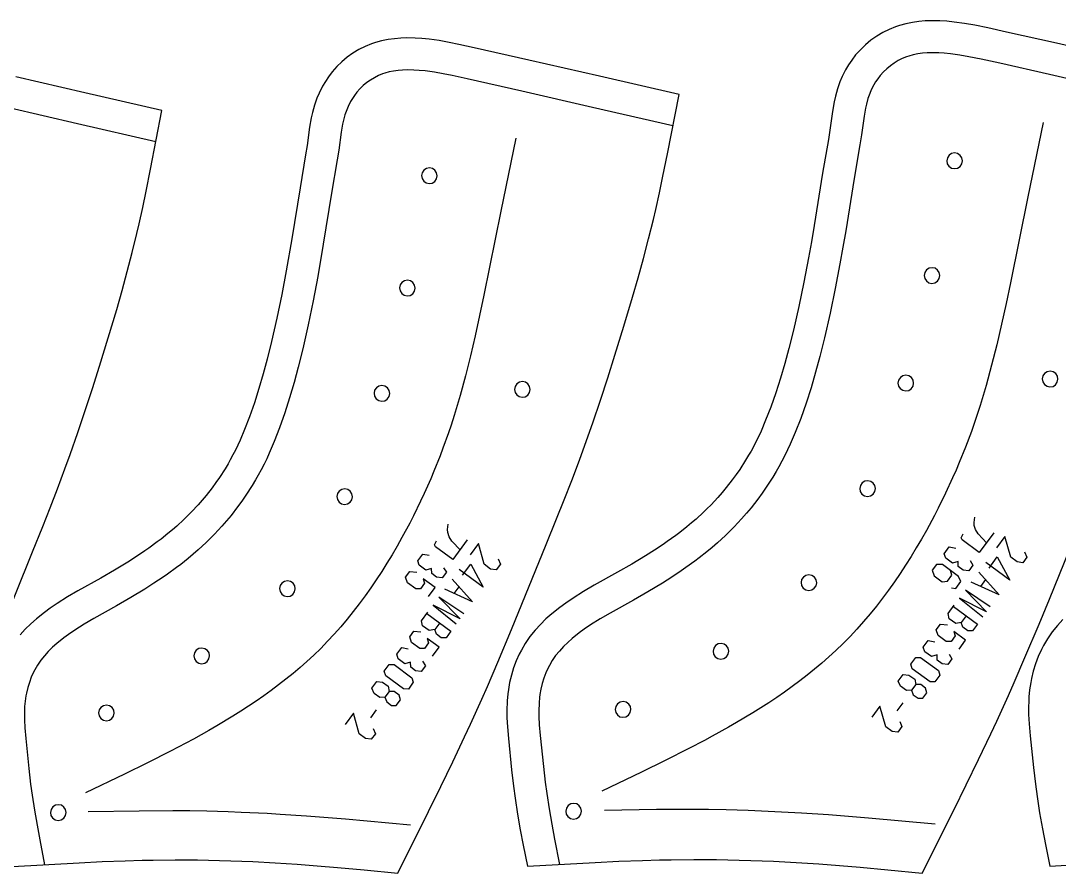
# Model space of a CAD drawing. Extents: x 870 to 2252, y -335 to 1751.
# Drawn here: x 1638.4 to 1804.1, y 1609.5 to 1745.5 of the extents above; entities that cross this region are included whole.
import ezdxf

# ---------------------------------------------------------------- set-up
doc = ezdxf.new("R2010")
doc.units = 0

msp = doc.modelspace()

# ---------------------------------------------------------------- linework, layer by layer
for points in [[(1815.20105, 1739.232178), (1803.634521, 1741.878052), (1795.671997, 1743.669678), (1792.663818, 1744.328735), (1790.608276, 1744.748535), (1788.974121, 1745.034668), (1787.299805, 1745.264282), (1786.115723, 1745.379395), (1785.042358, 1745.445923), (1783.683594, 1745.469971), (1782.686646, 1745.43689), (1781.683228, 1745.354614), (1780.652344, 1745.212402), (1779.5979, 1744.999023), (1778.574829, 1744.716309), (1777.943604, 1744.502441), (1776.936035, 1744.092773), (1775.921997, 1743.585938), (1774.953247, 1743.005859), (1774.032593, 1742.356201), (1773.162598, 1741.639648), (1772.346069, 1740.857422), (1771.594238, 1740.018433), (1770.969238, 1739.20752), (1770.462646, 1738.452271), (1769.997925, 1737.663086), (1769.450073, 1736.568115), (1769.0979, 1735.734985), (1768.694458, 1734.598389), (1768.363525, 1733.424316), (1768.161377, 1732.534912), (1767.891357, 1731.01416), (1767.485718, 1728.024292), (1767.251343, 1726.519531), (1766.332275, 1721.139038), (1764.979858, 1712.81665), (1764.536377, 1710.213135), (1764.075073, 1707.622559), (1763.338501, 1703.744629), (1762.541992, 1699.900879), (1761.671021, 1696.082886), (1760.952881, 1693.205322), (1760.303833, 1690.804688), (1759.607666, 1688.432983), (1758.8573, 1686.096802), (1758.04541, 1683.797485), (1757.241333, 1681.72876), (1756.506104, 1680.008057), (1756.133545, 1679.198364), (1755.738892, 1678.385132), (1755.330688, 1677.588379), (1754.905151, 1676.804443), (1754.531738, 1676.152588), (1754.043213, 1675.344604), (1753.105103, 1673.9021), (1752.522583, 1673.065918), (1751.917358, 1672.240234), (1750.938843, 1670.987671), (1750.285156, 1670.200562), (1749.613281, 1669.430542), (1748.532959, 1668.266968), (1747.857666, 1667.582153), (1747.321655, 1667.060913), (1746.145142, 1665.979858), (1745.418213, 1665.351563), (1744.666016, 1664.729004), (1743.539795, 1663.842041), (1742.913208, 1663.369019), (1741.550415, 1662.385376), (1740.895386, 1661.932129), (1739.493286, 1660.998291), (1738.081421, 1660.101563), (1735.886108, 1658.777466), (1733.636963, 1657.48877), (1729.89856, 1655.399536), (1728.209839, 1654.407959), (1726.518555, 1653.343262), (1725.366089, 1652.560547), (1724.437256, 1651.887451), (1723.116333, 1650.842041), (1722.199829, 1650.035278), (1721.317627, 1649.17688), (1720.462891, 1648.243408), (1719.647949, 1647.227661), (1718.894165, 1646.133423), (1718.280396, 1645.079346), (1717.954834, 1644.44397), (1717.466675, 1643.356812), (1717.039795, 1642.211548), (1716.688599, 1641.054199), (1716.409546, 1639.889648), (1716.205444, 1638.755615), (1716.116333, 1638.103149), (1716.007324, 1636.966431), (1715.952637, 1635.380249), (1715.969849, 1634.287109), (1716.049805, 1632.803589), (1716.213501, 1630.949951), (1716.724121, 1625.963745), (1717.026001, 1623.359131), (1717.283569, 1621.443237), (1717.674805, 1618.914917), (1718.110107, 1616.409302), (1718.575073, 1613.930176), (1719.237915, 1610.575439), (1730.033203, 1611.181885), (1733.803589, 1611.368042), (1737.575439, 1611.516846), (1740.332886, 1611.592773), (1742.147339, 1611.626587), (1745.777344, 1611.65564), (1749.407593, 1611.634155), (1753.037964, 1611.563721), (1754.852661, 1611.510254), (1758.480713, 1611.36792), (1762.106323, 1611.179199), (1765.728882, 1610.945313), (1769.032959, 1610.69397), (1772.333862, 1610.413208), (1776.7323, 1610.005859), (1782.227905, 1609.467896), (1787.259521, 1619.540405), (1789.246948, 1623.580688), (1791.209473, 1627.632324), (1793.139526, 1631.698364), (1794.090088, 1633.738037), (1795.958252, 1637.832031), (1796.873901, 1639.887207), (1798.601318, 1643.861206), (1800.846558, 1649.186157), (1802.501221, 1653.193115), (1806.518677, 1663.012817)], [(1743.424316, 1733.69751), (1730.742676, 1736.61499), (1719.476074, 1739.20459), (1710.748535, 1741.174072), (1708.304932, 1741.70752), (1706.778442, 1742.016479), (1705.188599, 1742.296265), (1703.551636, 1742.521729), (1702.39209, 1742.634766), (1701.340088, 1742.700317), (1700.008911, 1742.723755), (1699.030273, 1742.690918), (1698.044678, 1742.609619), (1697.031738, 1742.468994), (1695.995117, 1742.258057), (1694.989502, 1741.978882), (1694.366333, 1741.766479), (1693.374512, 1741.361206), (1692.376343, 1740.859375), (1691.423706, 1740.285645), (1690.519043, 1739.643677), (1689.664673, 1738.936157), (1688.863403, 1738.164551), (1688.126221, 1737.337402), (1687.512939, 1736.53772), (1687.015381, 1735.792603), (1686.559326, 1735.014038), (1686.022949, 1733.935913), (1685.677734, 1733.11499), (1685.283203, 1731.997192), (1684.959595, 1730.843384), (1684.761841, 1729.968994), (1684.498047, 1728.476196), (1684.102661, 1725.548706), (1683.874634, 1724.076538), (1682.979126, 1718.809082), (1681.66272, 1710.670898), (1680.778442, 1705.568359), (1680.062988, 1701.782471), (1679.286987, 1698.020874), (1678.438965, 1694.28418), (1677.739746, 1691.46875), (1677.108032, 1689.120239), (1676.430298, 1686.800293), (1675.700073, 1684.515259), (1674.909912, 1682.266357), (1674.12793, 1680.243652), (1673.412598, 1678.561646), (1673.050903, 1677.77124), (1672.667358, 1676.976685), (1672.27063, 1676.198608), (1671.857178, 1675.432739), (1671.494507, 1674.796631), (1671.020264, 1674.008057), (1670.108276, 1672.598511), (1669.542725, 1671.782593), (1668.954834, 1670.976807), (1668.00415, 1669.75293), (1667.369385, 1668.984863), (1666.716553, 1668.233032), (1665.682495, 1667.113403), (1664.468994, 1665.899048), (1663.347412, 1664.863037), (1662.64209, 1664.250122), (1661.911621, 1663.642456), (1660.817261, 1662.776001), (1660.209229, 1662.314819), (1658.884521, 1661.353516), (1658.248657, 1660.911011), (1656.885254, 1659.998291), (1655.512573, 1659.121826), (1653.376831, 1657.826782), (1651.1875, 1656.565552), (1647.545166, 1654.519531), (1645.896973, 1653.546631), (1644.24585, 1652.501831), (1643.120239, 1651.733032), (1642.21106, 1651.070435), (1640.919312, 1650.042358), (1640.022095, 1649.248291), (1639.158569, 1648.403442), (1638.321655, 1647.484619)], [(1814.063599, 1734.26062), (1802.506104, 1736.904297), (1794.566406, 1738.690918), (1791.607666, 1739.338989), (1789.657959, 1739.737427), (1788.187622, 1739.994629), (1786.706421, 1740.197754), (1785.71106, 1740.294678), (1784.839478, 1740.348755), (1783.7229, 1740.368408), (1782.979492, 1740.34375), (1782.240112, 1740.283203), (1781.507324, 1740.182129), (1780.784546, 1740.035889), (1780.073853, 1739.839478), (1779.724121, 1739.720947), (1779.039795, 1739.442749), (1778.376099, 1739.11084), (1777.737305, 1738.728394), (1777.12793, 1738.298584), (1776.552246, 1737.824341), (1776.01416, 1737.309082), (1775.518188, 1736.755737), (1775.111084, 1736.227173), (1774.781372, 1735.735596), (1774.481079, 1735.225952), (1774.084473, 1734.432495), (1773.854126, 1733.887451), (1773.557251, 1733.05188), (1773.307617, 1732.166016), (1773.161377, 1731.523071), (1772.930786, 1730.22522), (1772.532593, 1727.289673), (1772.285156, 1725.69812), (1771.362915, 1720.300537), (1770.010376, 1711.979614), (1769.560791, 1709.338135), (1769.091064, 1706.699951), (1768.341064, 1702.751221), (1767.525391, 1698.816162), (1766.631958, 1694.898438), (1765.88916, 1691.922119), (1765.212891, 1689.420532), (1764.48291, 1686.934692), (1763.690796, 1684.467773), (1762.827881, 1682.024292), (1761.964478, 1679.802246), (1761.168213, 1677.939453), (1760.744751, 1677.019653), (1760.303223, 1676.109009), (1759.842041, 1675.20874), (1759.359497, 1674.319946), (1758.927002, 1673.565308), (1758.364502, 1672.634644), (1757.33606, 1671.053345), (1756.671631, 1670.099854), (1755.984497, 1669.162476), (1754.911011, 1667.787964), (1754.168213, 1666.893677), (1753.403809, 1666.018066), (1752.218262, 1664.740845), (1751.45166, 1663.963257), (1750.825439, 1663.35437), (1749.538818, 1662.172119), (1748.712036, 1661.45752), (1747.869751, 1660.76062), (1746.653809, 1659.802734), (1745.94165, 1659.265381), (1744.494751, 1658.220947), (1743.760742, 1657.712769), (1742.27417, 1656.722778), (1740.766113, 1655.764771), (1738.471313, 1654.380859), (1736.148926, 1653.049927), (1732.433838, 1650.973999), (1730.860107, 1650.049805), (1729.310425, 1649.074463), (1728.296021, 1648.385254), (1727.517578, 1647.821411), (1726.385742, 1646.925537), (1725.665161, 1646.29126), (1724.979858, 1645.62439), (1724.336426, 1644.921875), (1723.74231, 1644.181152), (1723.204224, 1643.399902), (1722.756958, 1642.631714), (1722.553589, 1642.234985), (1722.187256, 1641.419312), (1721.874146, 1640.578857), (1721.612915, 1639.718262), (1721.403198, 1638.84314), (1721.243896, 1637.958252), (1721.183228, 1637.514038), (1721.098877, 1636.634644), (1721.053833, 1635.33252), (1721.067627, 1634.465088), (1721.137939, 1633.165161), (1721.290405, 1631.433838), (1721.794189, 1626.517212), (1722.08667, 1623.992676), (1722.331421, 1622.172729), (1722.707642, 1619.741577), (1723.128906, 1617.315918), (1723.582886, 1614.894653), (1724.379517, 1610.864136)], [(1742.449829, 1728.688354), (1729.599487, 1731.644653), (1718.343506, 1734.232178), (1709.643555, 1736.195313), (1707.255249, 1736.716553), (1705.830444, 1737.005005), (1704.39856, 1737.256836), (1702.955688, 1737.455566), (1701.986206, 1737.550293), (1701.137207, 1737.602905), (1700.049438, 1737.622192), (1699.325073, 1737.597778), (1698.60498, 1737.538452), (1697.891357, 1737.439453), (1697.187256, 1737.296265), (1696.495605, 1737.104004), (1696.155151, 1736.988037), (1695.487793, 1736.715454), (1694.841064, 1736.390259), (1694.218872, 1736.015625), (1693.625488, 1735.59436), (1693.064697, 1735.130005), (1692.541016, 1734.62561), (1692.05835, 1734.084473), (1691.661865, 1733.567139), (1691.340454, 1733.085571), (1691.047974, 1732.586548), (1690.661377, 1731.809692), (1690.437134, 1731.276245), (1690.148438, 1730.45813), (1689.905273, 1729.591187), (1689.762817, 1728.96167), (1689.538208, 1727.690918), (1689.150146, 1724.817139), (1688.908813, 1723.258911), (1688.010376, 1717.974609), (1686.692749, 1709.828125), (1685.796875, 1704.659302), (1685.066406, 1700.793701), (1684.271729, 1696.941162), (1683.401001, 1693.105103), (1682.67749, 1690.191528), (1682.018677, 1687.742676), (1681.307617, 1685.308716), (1680.535889, 1682.893555), (1679.695435, 1680.501099), (1678.85437, 1678.325684), (1678.078735, 1676.502197), (1677.666504, 1675.601563), (1677.236206, 1674.709961), (1676.786865, 1673.828369), (1676.316895, 1672.957764), (1675.89563, 1672.218994), (1675.347656, 1671.307983), (1674.346069, 1669.759766), (1673.699219, 1668.82666), (1673.029663, 1667.909058), (1671.984497, 1666.563354), (1671.260742, 1665.687744), (1670.516235, 1664.830322), (1669.361084, 1663.579346), (1668.004395, 1662.221802), (1666.751221, 1661.064331), (1665.946045, 1660.364624), (1665.12561, 1659.682129), (1663.941528, 1658.744629), (1663.248047, 1658.21875), (1661.838989, 1657.196167), (1661.124146, 1656.69873), (1659.676514, 1655.729492), (1658.20752, 1654.791504), (1655.972046, 1653.436157), (1653.709351, 1652.132813), (1650.090576, 1650.099609), (1648.557495, 1649.194824), (1647.048584, 1648.23999), (1646.060791, 1647.565308), (1645.302246, 1647.012573), (1644.199463, 1646.13501), (1643.497559, 1645.513672), (1642.829956, 1644.860474), (1642.203613, 1644.172729), (1641.625122, 1643.448364), (1641.101318, 1642.684326), (1640.665161, 1641.931519), (1640.467041, 1641.543091), (1640.110107, 1640.744385), (1639.804932, 1639.921387), (1639.550537, 1639.078857), (1639.346558, 1638.222168), (1639.263062, 1637.790161), (1639.132568, 1636.921387), (1639.050537, 1636.060547), (1639.006714, 1634.785767), (1639.02002, 1633.936523), (1639.088257, 1632.664063), (1639.236816, 1630.968994), (1639.726685, 1626.15564), (1640.011841, 1623.684082), (1640.249756, 1621.902466), (1640.616089, 1619.522095), (1641.026367, 1617.147583), (1641.468384, 1614.776978), (1642.243896, 1610.831177)], [(1660.955688, 1731.146973), (1648.628296, 1733.997437), (1637.662964, 1736.531006)], [(1637.103394, 1610.540649), (1647.750488, 1611.142456), (1651.422485, 1611.325073), (1655.096191, 1611.470947), (1657.781738, 1611.545532), (1659.548828, 1611.578735), (1663.084229, 1611.6073), (1666.620117, 1611.586548), (1670.155762, 1611.517822), (1671.923096, 1611.465576), (1675.456665, 1611.326538), (1678.987915, 1611.141968), (1682.516113, 1610.913208), (1685.733887, 1610.66748), (1688.948853, 1610.392944), (1693.232788, 1609.994385), (1698.584961, 1609.467896), (1703.486572, 1619.330078), (1705.422607, 1623.285889), (1707.334229, 1627.252563), (1709.214233, 1631.233398), (1710.140137, 1633.230225), (1711.959839, 1637.238037), (1712.851563, 1639.25), (1714.534302, 1643.141113), (1716.721313, 1648.354492), (1722.246704, 1661.891235), (1723.901978, 1665.982178), (1725.125488, 1669.056885), (1726.32373, 1672.140869), (1727.543457, 1675.386963), (1728.405151, 1677.759277), (1729.660156, 1681.332031), (1730.875488, 1684.919067), (1732.057007, 1688.518433), (1733.21106, 1692.127808), (1734.645386, 1696.734619), (1736.028687, 1701.356567), (1736.914673, 1704.447754), (1737.765747, 1707.547729), (1738.577759, 1710.657471), (1739.345459, 1713.778076), (1739.71106, 1715.342407), (1740.303223, 1718.001221), (1740.865723, 1720.667114), (1741.582642, 1724.22937), (1743.424316, 1733.69751)], [(1634.94043, 1647.522583), (1640.318726, 1660.769531), (1641.930176, 1664.772949), (1643.121094, 1667.78186), (1644.287476, 1670.799805), (1645.474854, 1673.976318), (1646.313599, 1676.298218), (1647.535278, 1679.794312), (1648.718262, 1683.304688), (1649.86853, 1686.827026), (1650.991943, 1690.358765), (1652.388184, 1694.86731), (1653.734985, 1699.390625), (1654.59729, 1702.415527), (1655.426025, 1705.448975), (1656.216309, 1708.492188), (1656.963745, 1711.545532), (1657.319702, 1713.076172), (1657.89624, 1715.678345), (1658.443848, 1718.287109), (1659.141724, 1721.773071), (1660.955688, 1731.146973)], [(1659.986084, 1726.136719), (1647.479614, 1729.028687), (1636.52478, 1731.559692)], [(1801.521729, 1729.258667), (1799.084473, 1717.36438), (1796.270142, 1703.647827), (1795.577637, 1700.35376), (1794.858276, 1697.066162), (1794.0979, 1693.790283), (1793.283569, 1690.530273), (1792.402344, 1687.290894), (1791.932251, 1685.680298), (1791.44043, 1684.076782), (1790.924805, 1682.480225), (1790.497925, 1681.218262), (1790.055176, 1679.961548), (1789.122314, 1677.463989), (1788.126709, 1674.989014), (1787.605469, 1673.760376), (1787.068848, 1672.53772), (1785.948608, 1670.111328), (1784.766968, 1667.711182), (1784.152954, 1666.520996), (1782.878906, 1664.162109), (1782.08606, 1662.761841), (1781.270386, 1661.373413), (1780.432251, 1659.997925), (1779.570801, 1658.636841), (1778.685791, 1657.291626), (1777.776733, 1655.963501), (1776.842896, 1654.654053), (1775.884155, 1653.364014), (1774.900146, 1652.095459), (1773.890381, 1650.849121), (1772.854126, 1649.626709), (1771.791626, 1648.429443), (1770.70166, 1647.258667), (1769.584229, 1646.115845), (1768.438599, 1645.001831), (1767.334839, 1643.981201), (1766.207275, 1642.986328), (1765.057007, 1642.016846), (1763.885376, 1641.071533), (1762.693848, 1640.149292), (1761.483887, 1639.249634), (1760.256714, 1638.371582), (1759.013184, 1637.513672), (1757.755127, 1636.675537), (1756.483887, 1635.856079), (1755.200439, 1635.054199), (1752.602661, 1633.500122), (1751.291016, 1632.746216), (1748.735107, 1631.32605), (1747.49353, 1630.65686), (1744.997925, 1629.347412), (1741.229126, 1627.444458), (1737.437256, 1625.596191), (1731.090088, 1622.582153)], [(1717.384155, 1726.746826), (1715.009521, 1715.101807), (1712.267578, 1701.673096), (1711.593262, 1698.448364), (1710.892334, 1695.230103), (1710.151733, 1692.022949), (1709.358521, 1688.831177), (1708.499756, 1685.659668), (1708.041626, 1684.08252), (1707.562622, 1682.512451), (1707.060303, 1680.949219), (1706.644531, 1679.713989), (1705.766724, 1677.258911), (1705.30481, 1676.039185), (1704.335083, 1673.616333), (1703.827271, 1672.413574), (1702.766479, 1670.025635), (1702.213379, 1668.840942), (1701.062012, 1666.490601), (1700.463867, 1665.325073), (1699.222778, 1663.015015), (1698.450684, 1661.644653), (1697.656982, 1660.285767), (1696.841064, 1658.939697), (1696.002441, 1657.607666), (1695.140747, 1656.290894), (1694.255615, 1654.990845), (1693.346313, 1653.70874), (1692.412598, 1652.445923), (1691.454224, 1651.203613), (1690.470459, 1649.983276), (1689.46106, 1648.786011), (1688.425415, 1647.613403), (1687.363281, 1646.466553), (1686.27417, 1645.347046), (1685.157349, 1644.255615), (1684.082886, 1643.256836), (1682.985107, 1642.283569), (1681.865112, 1641.334595), (1680.724487, 1640.409302), (1679.564331, 1639.506836), (1678.385864, 1638.626099), (1677.19043, 1637.766113), (1675.979492, 1636.92627), (1674.754028, 1636.105225), (1673.515381, 1635.302612), (1672.265137, 1634.517334), (1669.734131, 1632.994995), (1668.456177, 1632.256226), (1665.966675, 1630.865479), (1664.757446, 1630.210327), (1662.327026, 1628.928223), (1658.656372, 1627.064941), (1654.962891, 1625.255127), (1648.780396, 1622.303711)], [(1788.618286, 1723.109985), (1788.529541, 1723.589355), (1788.26355, 1723.998413), (1787.861694, 1724.274658), (1787.384766, 1724.375854), (1786.905151, 1724.287109), (1786.496094, 1724.021362), (1786.219849, 1723.619385), (1786.11853, 1723.142334), (1786.207642, 1722.66272), (1786.473267, 1722.253662), (1786.875122, 1721.977417), (1787.352295, 1721.876221), (1787.831665, 1721.965088), (1788.240723, 1722.230957), (1788.516968, 1722.632813), (1788.618286, 1723.109985)], [(1704.848999, 1720.725708), (1704.760132, 1721.205322), (1704.494507, 1721.61438), (1704.092407, 1721.890625), (1703.615479, 1721.991821), (1703.135742, 1721.902954), (1702.726807, 1721.637207), (1702.450562, 1721.235229), (1702.349121, 1720.758057), (1702.438232, 1720.278687), (1702.703857, 1719.869629), (1703.105713, 1719.593384), (1703.582886, 1719.492188), (1704.0625, 1719.580933), (1704.471313, 1719.846802), (1704.747559, 1720.248657), (1704.848999, 1720.725708)], [(1785.026001, 1704.809082), (1784.937256, 1705.288452), (1784.671387, 1705.69751), (1784.269531, 1705.973755), (1783.792358, 1706.074951), (1783.312988, 1705.986206), (1782.903809, 1705.720581), (1782.627563, 1705.318359), (1782.526367, 1704.841553), (1782.615112, 1704.361816), (1782.881104, 1703.952759), (1783.282959, 1703.676514), (1783.760132, 1703.575317), (1784.239502, 1703.664307), (1784.64856, 1703.929932), (1784.924805, 1704.331787), (1785.026001, 1704.809082)], [(1701.349121, 1702.808594), (1701.260254, 1703.288086), (1700.994629, 1703.697144), (1700.592651, 1703.973389), (1700.115601, 1704.074707), (1699.636108, 1703.985718), (1699.227051, 1703.719971), (1698.950684, 1703.318115), (1698.849487, 1702.840942), (1698.938354, 1702.361572), (1699.203979, 1701.952515), (1699.606079, 1701.67627), (1700.08313, 1701.574951), (1700.562622, 1701.663696), (1700.97168, 1701.929443), (1701.247925, 1702.331543), (1701.349121, 1702.808594)], [(1803.858887, 1688.287476), (1803.77002, 1688.766968), (1803.504395, 1689.175903), (1803.102295, 1689.452148), (1802.625244, 1689.553589), (1802.145752, 1689.4646), (1801.736694, 1689.198853), (1801.460449, 1688.796997), (1801.359131, 1688.319946), (1801.44812, 1687.840332), (1801.713745, 1687.431396), (1802.115723, 1687.155151), (1802.592773, 1687.053711), (1803.072266, 1687.142822), (1803.481323, 1687.408447), (1803.757568, 1687.810303), (1803.858887, 1688.287476)], [(1719.690308, 1686.63501), (1719.601318, 1687.11438), (1719.335693, 1687.523438), (1718.933716, 1687.799683), (1718.456665, 1687.900879), (1717.977173, 1687.812134), (1717.568115, 1687.546387), (1717.29187, 1687.144287), (1717.190552, 1686.667358), (1717.279541, 1686.187744), (1717.545166, 1685.778687), (1717.947144, 1685.502563), (1718.424194, 1685.401245), (1718.903687, 1685.490112), (1719.312744, 1685.755859), (1719.588867, 1686.157715), (1719.690308, 1686.63501)], [(1780.845459, 1687.644043), (1780.756714, 1688.123535), (1780.490723, 1688.532593), (1780.088867, 1688.808838), (1779.611938, 1688.910278), (1779.132324, 1688.821167), (1778.723267, 1688.555542), (1778.447021, 1688.153564), (1778.345703, 1687.676514), (1778.434814, 1687.197021), (1778.700439, 1686.787964), (1779.102295, 1686.511841), (1779.579468, 1686.4104), (1780.058838, 1686.49939), (1780.467896, 1686.765015), (1780.744141, 1687.166992), (1780.845459, 1687.644043)], [(1697.276367, 1686.003418), (1697.1875, 1686.483032), (1696.921875, 1686.891968), (1696.519775, 1687.168213), (1696.042725, 1687.269653), (1695.563232, 1687.180542), (1695.154175, 1686.914917), (1694.87793, 1686.513062), (1694.776733, 1686.035889), (1694.865601, 1685.556396), (1695.131226, 1685.147461), (1695.533203, 1684.871216), (1696.010254, 1684.769775), (1696.489746, 1684.858765), (1696.898926, 1685.124512), (1697.175171, 1685.526367), (1697.276367, 1686.003418)], [(1774.75354, 1670.821655), (1774.664551, 1671.30127), (1774.398926, 1671.710327), (1773.996948, 1671.986572), (1773.519775, 1672.087769), (1773.040405, 1671.998901), (1772.631348, 1671.733276), (1772.355103, 1671.331177), (1772.253906, 1670.854126), (1772.342651, 1670.374634), (1772.608276, 1669.965576), (1773.010376, 1669.689331), (1773.487305, 1669.588135), (1773.967041, 1669.677002), (1774.376099, 1669.942627), (1774.652344, 1670.344604), (1774.75354, 1670.821655)], [(1691.342041, 1669.533691), (1691.253052, 1670.013184), (1690.987427, 1670.422119), (1690.585449, 1670.698364), (1690.108398, 1670.799805), (1689.628906, 1670.710938), (1689.219849, 1670.445068), (1688.943604, 1670.043213), (1688.842285, 1669.566162), (1688.931152, 1669.086548), (1689.196777, 1668.677612), (1689.598877, 1668.401367), (1690.075928, 1668.299927), (1690.55542, 1668.389038), (1690.964478, 1668.654663), (1691.240723, 1669.056519), (1691.342041, 1669.533691)], [(1792.525757, 1662.144531), (1791.148193, 1663.593994), (1790.731323, 1664.28186), (1790.506958, 1664.936157), (1790.493896, 1665.434814), (1790.582886, 1666.293091)], [(1708.545532, 1661.014771), (1707.168213, 1662.464478), (1706.751221, 1663.1521), (1706.526855, 1663.806519), (1706.513916, 1664.305298), (1706.602905, 1665.163574)], [(1793.623291, 1663.781372), (1791.313232, 1660.646484), (1788.56604, 1662.670898), (1788.423218, 1662.993408), (1788.73291, 1663.634766)], [(1798.550781, 1660.748291), (1798.912354, 1659.911255), (1798.250488, 1659.013062), (1797.356934, 1659.128052), (1796.335449, 1659.880737), (1795.4104, 1663.197876), (1794.087036, 1661.401733)], [(1709.643066, 1662.651733), (1707.333252, 1659.516968), (1704.58606, 1661.54126), (1704.443237, 1661.863892), (1704.752808, 1662.505249)], [(1714.570801, 1659.618652), (1714.932129, 1658.781738), (1714.270386, 1657.883545), (1713.376831, 1657.998413), (1712.355469, 1658.751099), (1711.43042, 1662.068359), (1710.106812, 1660.272095)], [(1789.859497, 1659.337402), (1790.298828, 1658.606201), (1789.637329, 1657.70813), (1788.74353, 1657.822876), (1787.968872, 1658.393921), (1787.922607, 1659.216064), (1787.02356, 1658.95459), (1785.966675, 1659.733276), (1785.733276, 1660.44873), (1786.52478, 1661.523071), (1787.572021, 1661.321777)], [(1705.879517, 1658.207764), (1706.318848, 1657.476563), (1705.657104, 1656.578369), (1704.76355, 1656.693359), (1703.988892, 1657.264282), (1703.942505, 1658.086548), (1703.043457, 1657.824951), (1701.986694, 1658.603516), (1701.753052, 1659.319214), (1702.544678, 1660.393433), (1703.592041, 1660.192261)], [(1792.86853, 1658.125732), (1794.192261, 1659.921997), (1796.192261, 1656.220093), (1792.353271, 1659.048828)], [(1708.88855, 1656.996094), (1710.212158, 1658.79248), (1712.21228, 1655.090454), (1708.373291, 1657.919312)], [(1786.891357, 1655.01416), (1787.579224, 1654.914917), (1788.370728, 1655.989136), (1788.009155, 1656.826172), (1785.438232, 1658.720703), (1784.466675, 1658.72998), (1783.805176, 1657.831787), (1784.114502, 1656.924316), (1785.417603, 1655.964233), (1786.235107, 1656.041016), (1786.962036, 1657.027344), (1786.741333, 1657.760376)], [(1703.46936, 1653.609375), (1704.520386, 1655.035767), (1702.61853, 1656.437134), (1702.852051, 1655.721558), (1702.190308, 1654.823364), (1701.437622, 1654.834595), (1700.134521, 1655.7948), (1699.824951, 1656.702148), (1700.486694, 1657.60022), (1701.598877, 1657.487305)], [(1707.249512, 1656.394165), (1710.491699, 1652.755249)], [(1765.381348, 1655.815918), (1765.292358, 1656.29541), (1765.026733, 1656.704346), (1764.624512, 1656.980591), (1764.147583, 1657.082031), (1763.667969, 1656.993042), (1763.258911, 1656.727295), (1762.98291, 1656.325317), (1762.881348, 1655.848267), (1762.970459, 1655.368652), (1763.236084, 1654.959595), (1763.637939, 1654.683594), (1764.115112, 1654.582153), (1764.594482, 1654.671021), (1765.00354, 1654.93689), (1765.279785, 1655.338745), (1765.381348, 1655.815918)], [(1791.229492, 1657.523682), (1794.47168, 1653.88501)], [(1792.289795, 1656.307739), (1791.498291, 1655.233398)], [(1682.212891, 1654.842041), (1682.124023, 1655.321533), (1681.858276, 1655.730591), (1681.456421, 1656.006714), (1680.97937, 1656.108032), (1680.499634, 1656.019165), (1680.090698, 1655.753418), (1679.814453, 1655.351563), (1679.713135, 1654.87439), (1679.802002, 1654.394775), (1680.067749, 1653.98584), (1680.469604, 1653.709595), (1680.946777, 1653.608276), (1681.426392, 1653.697144), (1681.835327, 1653.962891), (1682.111572, 1654.364746), (1682.212891, 1654.842041)], [(1710.491699, 1652.755249), (1706.055786, 1654.774048)], [(1708.309814, 1655.178101), (1707.518188, 1654.103882)], [(1794.47168, 1653.88501), (1790.035767, 1655.903564)], [(1709.095581, 1650.860229), (1705.11377, 1653.495483), (1708.498535, 1650.050293), (1704.192261, 1652.245117), (1707.901733, 1649.240234)], [(1793.075684, 1651.98999), (1789.093872, 1654.625122), (1792.478516, 1651.179932), (1788.172363, 1653.374634), (1791.881714, 1650.369751)], [(1787.191406, 1652.043457), (1791.030396, 1649.214478), (1790.239136, 1648.140259), (1789.486328, 1648.151367), (1788.71167, 1648.72229), (1788.442627, 1649.463867), (1787.560425, 1649.298828), (1786.503906, 1650.077515), (1786.335083, 1650.881104), (1787.334229, 1652.236938)], [(1703.211426, 1650.913696), (1707.050415, 1648.084961), (1706.259033, 1647.01062), (1705.506348, 1647.021851), (1704.731567, 1647.592773), (1704.462646, 1648.334351), (1703.580322, 1648.169312), (1702.523682, 1648.947754), (1702.35498, 1649.751343), (1703.354126, 1651.107422)], [(1789.234131, 1650.538086), (1788.442627, 1649.463867)], [(1804.64856, 1649.949951), (1803.775757, 1649.001465), (1802.943848, 1647.969604), (1802.174683, 1646.85791), (1801.548828, 1645.78772), (1801.217651, 1645.144165), (1800.71936, 1644.039917), (1800.283569, 1642.876343), (1799.924683, 1641.700317), (1799.647827, 1640.550903), (1799.517822, 1639.88562), (1799.342896, 1638.734863), (1799.233398, 1637.599609), (1799.19751, 1636.971191), (1799.172363, 1635.898071), (1799.189697, 1634.814453), (1799.271851, 1633.30249), (1799.439697, 1631.411987), (1799.963867, 1626.322144), (1800.273682, 1623.664551), (1800.53772, 1621.709961), (1800.938965, 1619.130127), (1801.38562, 1616.573242), (1801.862671, 1614.042969), (1802.544434, 1610.610229), (1813.488403, 1611.221191)], [(1704.110107, 1644.09436), (1705.161255, 1645.520874), (1703.259155, 1646.922119), (1703.492798, 1646.206665), (1702.831055, 1645.308594), (1702.078369, 1645.319702), (1700.775146, 1646.279907), (1700.465576, 1647.187256), (1701.127441, 1648.085449), (1702.239624, 1647.97229)], [(1705.25415, 1649.408447), (1704.462646, 1648.334351)], [(1788.090088, 1645.223999), (1789.141357, 1646.650391), (1787.239136, 1648.05188), (1787.4729, 1647.336182), (1786.811035, 1646.43811), (1786.058594, 1646.449341), (1784.755127, 1647.409546), (1784.445801, 1648.316895), (1785.107666, 1649.214966), (1786.219849, 1649.102051)], [(1786.51416, 1644.412476), (1786.953613, 1643.681152), (1786.291626, 1642.783081), (1785.398193, 1642.898071), (1784.623291, 1643.468994), (1784.577026, 1644.29126), (1783.677979, 1644.029663), (1782.621338, 1644.808228), (1782.387573, 1645.523926), (1783.179199, 1646.598145), (1784.226685, 1646.396973)], [(1668.554443, 1644.129639), (1668.465454, 1644.609375), (1668.199829, 1645.018188), (1667.797729, 1645.294434), (1667.320801, 1645.395874), (1666.841187, 1645.306885), (1666.432129, 1645.04126), (1666.156006, 1644.639282), (1666.054688, 1644.162109), (1666.143555, 1643.682617), (1666.40918, 1643.27356), (1666.811157, 1642.997437), (1667.288208, 1642.895996), (1667.767822, 1642.984985), (1668.17688, 1643.25061), (1668.453125, 1643.652588), (1668.554443, 1644.129639)], [(1702.53418, 1643.282959), (1702.973389, 1642.551636), (1702.311646, 1641.653564), (1701.418091, 1641.768433), (1700.643188, 1642.339355), (1700.597046, 1643.161499), (1699.697876, 1642.900146), (1698.641235, 1643.678711), (1698.407593, 1644.394165), (1699.199219, 1645.468506), (1700.246582, 1645.267456)], [(1751.35791, 1644.875), (1751.269165, 1645.354492), (1751.00354, 1645.763428), (1750.601318, 1646.039673), (1750.124512, 1646.141113), (1749.644775, 1646.052124), (1749.235718, 1645.786499), (1748.959839, 1645.384521), (1748.858276, 1644.907471), (1748.947266, 1644.427734), (1749.212891, 1644.018921), (1749.614746, 1643.742676), (1750.092041, 1643.641235), (1750.571411, 1643.730225), (1750.980469, 1643.99585), (1751.256714, 1644.397827), (1751.35791, 1644.875)], [(1780.394531, 1642.818848), (1781.186035, 1643.893066), (1781.95166, 1643.899658), (1784.804443, 1641.797485), (1785.025146, 1641.064331), (1784.233521, 1639.990112), (1783.481079, 1640.001221), (1780.628296, 1642.103271), (1780.394531, 1642.818848)], [(1696.414551, 1641.689209), (1697.206055, 1642.763428), (1697.97168, 1642.77002), (1700.824463, 1640.667725), (1701.045166, 1639.934692), (1700.25354, 1638.860474), (1699.501099, 1638.871582), (1696.648071, 1640.973755), (1696.414551, 1641.689209)], [(1696.529053, 1637.567017), (1696.797974, 1636.825562), (1697.572754, 1636.254639), (1698.325439, 1636.243408), (1698.987183, 1637.141724), (1698.766479, 1637.874756), (1697.991699, 1638.445801), (1697.190918, 1638.465332), (1696.529053, 1637.567017), (1695.71167, 1637.490112), (1694.795776, 1638.164917), (1694.421387, 1638.984131), (1695.212891, 1640.05835), (1696.119385, 1639.961182), (1697.035156, 1639.286377), (1697.190918, 1638.465332)], [(1780.509155, 1638.696655), (1780.777954, 1637.955078), (1781.552979, 1637.384155), (1782.30542, 1637.373047), (1782.967285, 1638.27124), (1782.746704, 1639.004395), (1781.97168, 1639.575317), (1781.171021, 1639.594849), (1780.509155, 1638.696655), (1779.69165, 1638.619629), (1778.775757, 1639.294434), (1778.401367, 1640.113892), (1779.192871, 1641.18811), (1780.099487, 1641.090698), (1781.015137, 1640.415894), (1781.171021, 1639.594849)], [(1735.748291, 1635.574951), (1735.65918, 1636.054688), (1735.393555, 1636.463501), (1734.991699, 1636.739868), (1734.514526, 1636.841187), (1734.035156, 1636.752197), (1733.626099, 1636.486572), (1733.349854, 1636.084595), (1733.248535, 1635.607422), (1733.33728, 1635.12793), (1733.603271, 1634.718994), (1734.005127, 1634.442749), (1734.481934, 1634.341431), (1734.96167, 1634.430298), (1735.370728, 1634.696045), (1735.646973, 1635.0979), (1735.748291, 1635.574951)], [(1779.105469, 1636.644165), (1778.171387, 1635.376221)], [(1653.350586, 1635.023926), (1653.261719, 1635.503418), (1652.996094, 1635.912476), (1652.593994, 1636.188721), (1652.116943, 1636.289917), (1651.637451, 1636.20105), (1651.228394, 1635.935425), (1650.952148, 1635.533447), (1650.850952, 1635.056396), (1650.939819, 1634.576782), (1651.205444, 1634.167725), (1651.607422, 1633.891479), (1652.084473, 1633.790283), (1652.563965, 1633.87915), (1652.973145, 1634.144775), (1653.24939, 1634.546875), (1653.350586, 1635.023926)], [(1694.639526, 1632.568604), (1695.000854, 1631.731689), (1694.339233, 1630.833618), (1693.445557, 1630.948364), (1692.424194, 1631.70105), (1691.499146, 1635.018433), (1690.175537, 1633.222046)], [(1695.125488, 1635.514648), (1694.191162, 1634.246582)], [(1778.619507, 1633.69812), (1778.981079, 1632.861206), (1778.319214, 1631.963135), (1777.425781, 1632.078125), (1776.404175, 1632.830566), (1775.479126, 1636.147949), (1774.155762, 1634.351563)], [(1645.66626, 1619.139648), (1645.577271, 1619.619385), (1645.311523, 1620.028198), (1644.909668, 1620.304443), (1644.432495, 1620.405884), (1643.952881, 1620.316895), (1643.544067, 1620.05127), (1643.267822, 1619.649292), (1643.166382, 1619.172119), (1643.255249, 1618.692627), (1643.520996, 1618.283691), (1643.922974, 1618.007446), (1644.400146, 1617.906006), (1644.879639, 1617.994995), (1645.288574, 1618.260742), (1645.564819, 1618.662598), (1645.66626, 1619.139648)], [(1727.859497, 1619.351074), (1727.770386, 1619.830566), (1727.504761, 1620.239624), (1727.102905, 1620.515747), (1726.625732, 1620.617188), (1726.145996, 1620.528198), (1725.736938, 1620.262451), (1725.46106, 1619.860596), (1725.359497, 1619.383423), (1725.448608, 1618.903931), (1725.714233, 1618.494995), (1726.116089, 1618.21875), (1726.593262, 1618.11731), (1727.072876, 1618.206177), (1727.481689, 1618.472046), (1727.757935, 1618.874023), (1727.859497, 1619.351074)], [(1649.206177, 1619.334595), (1657.304077, 1619.44751), (1662.700684, 1619.468262), (1665.398193, 1619.450317), (1668.094849, 1619.407959), (1671.522339, 1619.312744), (1673.601318, 1619.2323), (1677.757813, 1619.025391), (1679.835449, 1618.901367), (1683.98938, 1618.618286), (1690.217773, 1618.123901), (1700.595093, 1617.195068)], [(1731.527588, 1619.549438), (1739.842041, 1619.664063), (1745.382935, 1619.684937), (1748.152588, 1619.666382), (1750.921387, 1619.622925), (1754.44043, 1619.525391), (1756.575073, 1619.443115), (1760.842896, 1619.231567), (1762.976074, 1619.104858), (1767.241089, 1618.815308), (1773.636108, 1618.309937), (1784.291016, 1617.360474)]]:
    msp.add_lwpolyline(points)

doc.saveas('drawing.dxf')
